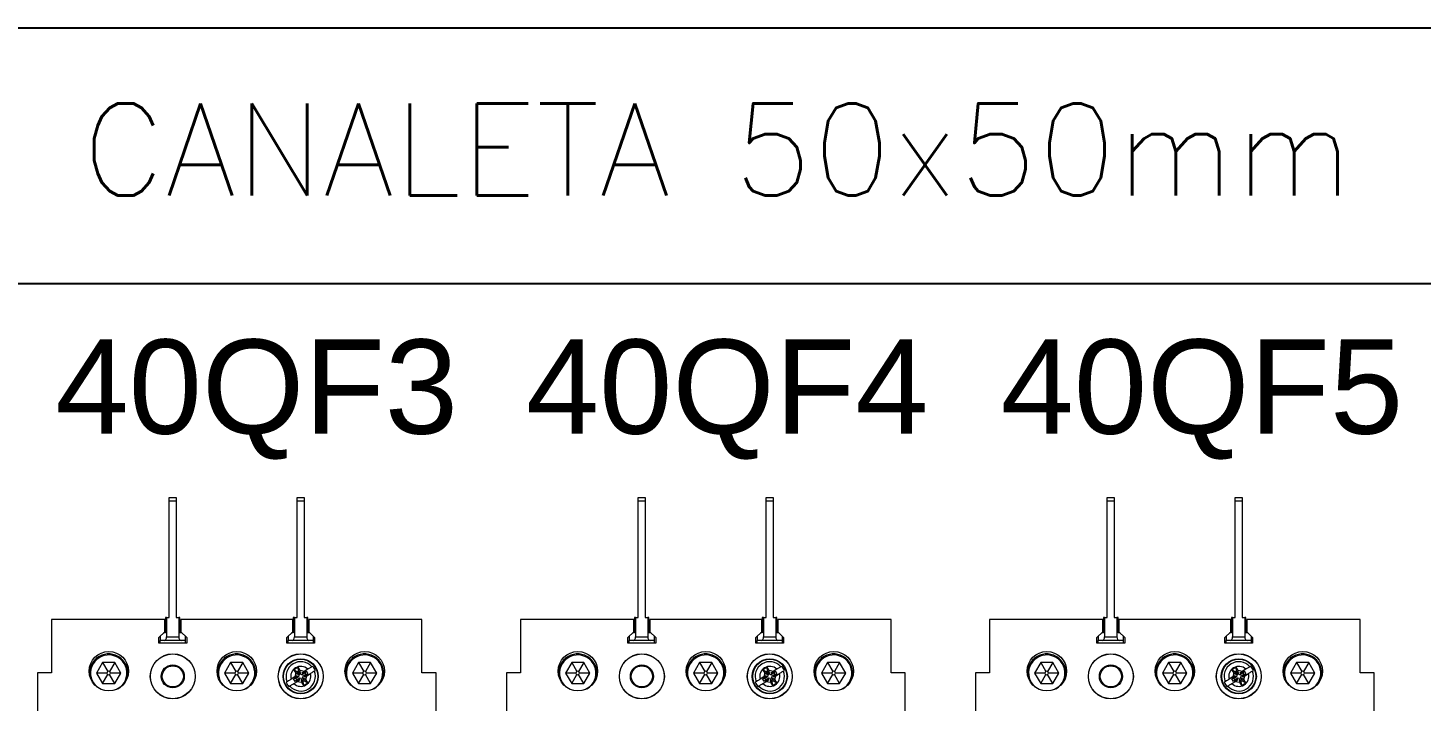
# Model space of a CAD drawing. Header units: millimetres. Extents: x 1004 to 59588, y 686 to 38112.
# Drawn here: x 44277.9 to 44550.2, y 37256.7 to 37388.4 of the extents above; entities that cross this region are included whole.
import ezdxf

# ---------------------------------------------------------------- set-up
doc = ezdxf.new("R2010")
doc.units = ezdxf.units.MM
doc.linetypes.add('HIDDEN', pattern=[9.525, 6.35, -3.175])
doc.layers.add('PDF11_Text', color=7, linetype='Continuous')
doc.layers.add('Txt.Des.', color=6, linetype='Continuous')
doc.styles.add('Fodra', font='romans.shx')
doc.styles.add('PDF Arial', font='arial.ttf')

msp = doc.modelspace()

# ---------------------------------------------------------------- linework, layer by layer
for p, q in [((44045.92, 37388.36), (44784.16, 37388.36)), ((44045.92, 37338.36), (44784.16, 37338.36))]:
    msp.add_line(p, q)
at = {"color": 7, "linetype": 'Continuous', "lineweight": 15}
for p, q in [((44305.54, 37296.54), (44306.89, 37296.54)), ((44305.54, 37295.79), (44305.54, 37296.54)), ((44306.89, 37295.79), (44305.54, 37295.79)), ((44305.54, 37273.04), (44305.54, 37295.79)), ((44306.89, 37296.54), (44306.89, 37295.79)), ((44306.89, 37295.79), (44306.89, 37273.04)), ((44330.54, 37296.54), (44331.89, 37296.54)), ((44330.54, 37295.79), (44330.54, 37296.54)), ((44331.89, 37295.79), (44330.54, 37295.79)), ((44330.54, 37273.04), (44330.54, 37295.79)), ((44331.89, 37296.54), (44331.89, 37295.79)), ((44331.89, 37295.79), (44331.89, 37273.04)), ((44397.19, 37296.54), (44398.54, 37296.54)), ((44397.19, 37295.79), (44397.19, 37296.54)), ((44398.54, 37295.79), (44397.19, 37295.79)), ((44397.19, 37273.04), (44397.19, 37295.79)), ((44398.54, 37296.54), (44398.54, 37295.79)), ((44398.54, 37295.79), (44398.54, 37273.04)), ((44422.19, 37296.54), (44423.54, 37296.54)), ((44422.19, 37295.79), (44422.19, 37296.54)), ((44423.54, 37295.79), (44422.19, 37295.79)), ((44422.19, 37273.04), (44422.19, 37295.79)), ((44423.54, 37296.54), (44423.54, 37295.79)), ((44423.54, 37295.79), (44423.54, 37273.04)), ((44488.85, 37296.54), (44490.2, 37296.54)), ((44488.85, 37295.79), (44488.85, 37296.54)), ((44490.2, 37295.79), (44488.85, 37295.79)), ((44488.85, 37273.04), (44488.85, 37295.79)), ((44490.2, 37296.54), (44490.2, 37295.79)), ((44490.2, 37295.79), (44490.2, 37273.04)), ((44513.85, 37296.54), (44515.2, 37296.54)), ((44513.85, 37295.79), (44513.85, 37296.54)), ((44515.2, 37295.79), (44513.85, 37295.79)), ((44513.85, 37273.04), (44513.85, 37295.79)), ((44515.2, 37296.54), (44515.2, 37295.79)), ((44515.2, 37295.79), (44515.2, 37273.04)), ((44304.79, 37273.04), (44304.79, 37270.04)), ((44305.01, 37273.04), (44304.79, 37273.04)), ((44305.01, 37273.04), (44305.01, 37269.29)), ((44305.01, 37273.04), (44305.54, 37273.04)), ((44306.89, 37273.04), (44307.41, 37273.04)), ((44307.41, 37273.04), (44307.41, 37269.29)), ((44307.64, 37273.04), (44307.41, 37273.04)), ((44307.64, 37270.04), (44307.64, 37273.04)), ((44329.79, 37273.04), (44329.79, 37270.04)), ((44330.01, 37273.04), (44329.79, 37273.04)), ((44330.01, 37273.04), (44330.01, 37269.29)), ((44330.01, 37273.04), (44330.54, 37273.04)), ((44331.89, 37273.04), (44332.41, 37273.04)), ((44332.41, 37273.04), (44332.41, 37269.29)), ((44332.64, 37273.04), (44332.41, 37273.04)), ((44332.64, 37270.04), (44332.64, 37273.04)), ((44396.44, 37273.04), (44396.44, 37270.04)), ((44396.67, 37273.04), (44396.44, 37273.04)), ((44396.67, 37273.04), (44396.67, 37269.29)), ((44396.67, 37273.04), (44397.19, 37273.04)), ((44398.54, 37273.04), (44399.07, 37273.04)), ((44399.07, 37273.04), (44399.07, 37269.29)), ((44399.29, 37273.04), (44399.07, 37273.04)), ((44399.29, 37270.04), (44399.29, 37273.04)), ((44421.44, 37273.04), (44421.44, 37270.04)), ((44421.67, 37273.04), (44421.44, 37273.04)), ((44421.67, 37273.04), (44421.67, 37269.29)), ((44421.67, 37273.04), (44422.19, 37273.04)), ((44423.54, 37273.04), (44424.07, 37273.04)), ((44424.07, 37273.04), (44424.07, 37269.29)), ((44424.29, 37273.04), (44424.07, 37273.04)), ((44424.29, 37270.04), (44424.29, 37273.04)), ((44488.1, 37273.04), (44488.1, 37270.04)), ((44488.32, 37273.04), (44488.1, 37273.04)), ((44488.32, 37273.04), (44488.32, 37269.29)), ((44488.32, 37273.04), (44488.85, 37273.04)), ((44490.2, 37273.04), (44490.72, 37273.04)), ((44490.72, 37273.04), (44490.72, 37269.29)), ((44490.95, 37273.04), (44490.72, 37273.04)), ((44490.95, 37270.04), (44490.95, 37273.04)), ((44513.1, 37273.04), (44513.1, 37270.04)), ((44513.32, 37273.04), (44513.1, 37273.04)), ((44513.32, 37273.04), (44513.32, 37269.29)), ((44513.32, 37273.04), (44513.85, 37273.04)), ((44515.2, 37273.04), (44515.72, 37273.04)), ((44515.72, 37273.04), (44515.72, 37269.29)), ((44515.95, 37273.04), (44515.72, 37273.04)), ((44515.95, 37270.04), (44515.95, 37273.04)), ((44282.55, 37272.64), (44282.55, 37262.24)), ((44304.68, 37272.64), (44282.55, 37272.64)), ((44303.53, 37269.12), (44304.68, 37270.27)), ((44304.68, 37270.27), (44304.68, 37272.64)), ((44307.8, 37272.64), (44307.8, 37270.27)), ((44329.68, 37272.64), (44307.8, 37272.64)), ((44307.8, 37270.27), (44308.95, 37269.12)), ((44328.53, 37269.12), (44329.68, 37270.27)), ((44329.68, 37270.27), (44329.68, 37272.64)), ((44332.8, 37272.64), (44332.8, 37270.27)), ((44354.93, 37272.64), (44332.8, 37272.64)), ((44332.8, 37270.27), (44333.95, 37269.12)), ((44354.93, 37262.24), (44354.93, 37272.64)), ((44374.2, 37272.64), (44374.2, 37262.24)), ((44396.34, 37272.64), (44374.2, 37272.64)), ((44395.19, 37269.12), (44396.34, 37270.27)), ((44396.34, 37270.27), (44396.34, 37272.64)), ((44399.45, 37272.64), (44399.45, 37270.27)), ((44421.34, 37272.64), (44399.45, 37272.64)), ((44399.45, 37270.27), (44400.6, 37269.12)), ((44420.19, 37269.12), (44421.34, 37270.27)), ((44421.34, 37270.27), (44421.34, 37272.64)), ((44424.45, 37272.64), (44424.45, 37270.27)), ((44446.59, 37272.64), (44424.45, 37272.64)), ((44424.45, 37270.27), (44425.6, 37269.12)), ((44446.59, 37262.24), (44446.59, 37272.64)), ((44465.86, 37272.64), (44465.86, 37262.24)), ((44487.99, 37272.64), (44465.86, 37272.64)), ((44486.84, 37269.12), (44487.99, 37270.27)), ((44487.99, 37270.27), (44487.99, 37272.64)), ((44491.11, 37272.64), (44491.11, 37270.27)), ((44512.99, 37272.64), (44491.11, 37272.64)), ((44491.11, 37270.27), (44492.26, 37269.12)), ((44511.84, 37269.12), (44512.99, 37270.27)), ((44512.99, 37270.27), (44512.99, 37272.64)), ((44516.11, 37272.64), (44516.11, 37270.27)), ((44538.24, 37272.64), (44516.11, 37272.64)), ((44516.11, 37270.27), (44517.26, 37269.12)), ((44538.24, 37262.24), (44538.24, 37272.64)), ((44303.53, 37268.04), (44303.53, 37269.12)), ((44308.95, 37268.04), (44303.53, 37268.04)), ((44303.79, 37269.37), (44303.79, 37268.54)), ((44304.58, 37268.54), (44303.79, 37268.54)), ((44303.79, 37268.04), (44303.79, 37268.54)), ((44304.79, 37270.04), (44304.45, 37270.04)), ((44307.85, 37268.54), (44304.58, 37268.54)), ((44305.01, 37269.29), (44307.41, 37269.29)), ((44308.03, 37270.04), (44307.64, 37270.04)), ((44308.64, 37268.54), (44307.85, 37268.54)), ((44308.64, 37269.43), (44308.64, 37268.54)), ((44308.64, 37268.54), (44308.64, 37268.04)), ((44308.95, 37269.12), (44308.95, 37268.04)), ((44328.53, 37268.04), (44328.53, 37269.12)), ((44333.95, 37268.04), (44328.53, 37268.04)), ((44328.79, 37269.37), (44328.79, 37268.54)), ((44329.58, 37268.54), (44328.79, 37268.54)), ((44328.79, 37268.04), (44328.79, 37268.54)), ((44329.79, 37270.04), (44329.45, 37270.04)), ((44332.85, 37268.54), (44329.58, 37268.54)), ((44330.01, 37269.29), (44332.41, 37269.29)), ((44333.03, 37270.04), (44332.64, 37270.04)), ((44333.64, 37268.54), (44332.85, 37268.54)), ((44333.64, 37269.43), (44333.64, 37268.54)), ((44333.64, 37268.54), (44333.64, 37268.04)), ((44333.95, 37269.12), (44333.95, 37268.04)), ((44395.19, 37268.04), (44395.19, 37269.12)), ((44400.6, 37268.04), (44395.19, 37268.04)), ((44395.44, 37269.37), (44395.44, 37268.54)), ((44396.24, 37268.54), (44395.44, 37268.54)), ((44395.44, 37268.04), (44395.44, 37268.54)), ((44396.44, 37270.04), (44396.11, 37270.04)), ((44399.5, 37268.54), (44396.24, 37268.54)), ((44396.67, 37269.29), (44399.07, 37269.29)), ((44399.68, 37270.04), (44399.29, 37270.04)), ((44400.29, 37268.54), (44399.5, 37268.54)), ((44400.29, 37269.43), (44400.29, 37268.54)), ((44400.29, 37268.54), (44400.29, 37268.04)), ((44400.6, 37269.12), (44400.6, 37268.04)), ((44420.19, 37268.04), (44420.19, 37269.12)), ((44425.6, 37268.04), (44420.19, 37268.04)), ((44420.44, 37269.37), (44420.44, 37268.54)), ((44421.24, 37268.54), (44420.44, 37268.54)), ((44420.44, 37268.04), (44420.44, 37268.54)), ((44421.44, 37270.04), (44421.11, 37270.04)), ((44424.5, 37268.54), (44421.24, 37268.54)), ((44421.67, 37269.29), (44424.07, 37269.29)), ((44424.68, 37270.04), (44424.29, 37270.04)), ((44425.29, 37268.54), (44424.5, 37268.54)), ((44425.29, 37269.43), (44425.29, 37268.54)), ((44425.29, 37268.54), (44425.29, 37268.04)), ((44425.6, 37269.12), (44425.6, 37268.04)), ((44486.84, 37268.04), (44486.84, 37269.12)), ((44492.26, 37268.04), (44486.84, 37268.04)), ((44487.1, 37269.37), (44487.1, 37268.54)), ((44487.89, 37268.54), (44487.1, 37268.54)), ((44487.1, 37268.04), (44487.1, 37268.54)), ((44488.1, 37270.04), (44487.76, 37270.04)), ((44491.16, 37268.54), (44487.89, 37268.54)), ((44488.32, 37269.29), (44490.72, 37269.29)), ((44491.34, 37270.04), (44490.95, 37270.04)), ((44491.95, 37268.54), (44491.16, 37268.54)), ((44491.95, 37269.43), (44491.95, 37268.54)), ((44491.95, 37268.54), (44491.95, 37268.04)), ((44492.26, 37269.12), (44492.26, 37268.04)), ((44511.84, 37268.04), (44511.84, 37269.12)), ((44517.26, 37268.04), (44511.84, 37268.04)), ((44512.1, 37269.37), (44512.1, 37268.54)), ((44512.89, 37268.54), (44512.1, 37268.54)), ((44512.1, 37268.04), (44512.1, 37268.54)), ((44513.1, 37270.04), (44512.76, 37270.04)), ((44516.16, 37268.54), (44512.89, 37268.54)), ((44513.32, 37269.29), (44515.72, 37269.29)), ((44516.34, 37270.04), (44515.95, 37270.04)), ((44516.95, 37268.54), (44516.16, 37268.54)), ((44516.95, 37269.43), (44516.95, 37268.54)), ((44516.95, 37268.54), (44516.95, 37268.04)), ((44517.26, 37269.12), (44517.26, 37268.04)), ((44282.55, 37262.24), (44279.8, 37262.24)), ((44279.8, 37262.24), (44279.8, 37215.45)), ((44292.53, 37264.24), (44291.35, 37262.19)), ((44291.35, 37262.19), (44292.53, 37260.14)), ((44293.36, 37262.19), (44291.35, 37262.19)), ((44294.9, 37264.24), (44292.53, 37264.24)), ((44292.53, 37264.24), (44293.54, 37262.5)), ((44294.9, 37264.24), (44293.89, 37262.5)), ((44296.08, 37262.19), (44294.06, 37262.19)), ((44296.08, 37262.19), (44294.9, 37264.24)), ((44294.9, 37260.14), (44296.08, 37262.19)), ((44317.53, 37264.24), (44316.35, 37262.19)), ((44316.35, 37262.19), (44317.53, 37260.14)), ((44318.36, 37262.19), (44316.35, 37262.19)), ((44319.9, 37264.24), (44317.53, 37264.24)), ((44317.53, 37264.24), (44318.54, 37262.5)), ((44319.9, 37264.24), (44318.89, 37262.5)), ((44321.08, 37262.19), (44319.06, 37262.19)), ((44321.08, 37262.19), (44319.9, 37264.24)), ((44319.9, 37260.14), (44321.08, 37262.19)), ((44330.73, 37263.35), (44329.88, 37262.83)), ((44330.56, 37262.39), (44329.88, 37262.83)), ((44329.88, 37262.83), (44330.26, 37262.19)), ((44330.26, 37262.19), (44330.08, 37261.43)), ((44330.92, 37261.79), (44330.26, 37262.19)), ((44330.81, 37262.54), (44330.56, 37262.39)), ((44330.56, 37262.39), (44330.92, 37261.79)), ((44330.81, 37262.54), (44330.73, 37263.35)), ((44331.12, 37262.71), (44330.73, 37263.35)), ((44331.17, 37261.95), (44330.81, 37262.54)), ((44331.88, 37262.52), (44331.12, 37262.71)), ((44331.17, 37261.95), (44331.12, 37262.71)), ((44331.44, 37262.26), (44331.88, 37262.52)), ((44331.44, 37262.26), (44331.68, 37262.2)), ((44332.08, 37262.23), (44331.49, 37261.87)), ((44331.49, 37261.87), (44331.68, 37262.2)), ((44331.68, 37262.2), (44332.3, 37262.57)), ((44332.6, 37262.96), (44331.88, 37262.52)), ((44332.64, 37262.02), (44332.02, 37261.64)), ((44332.08, 37262.23), (44332.3, 37262.57)), ((44332.23, 37261.98), (44332.08, 37262.23)), ((44332.23, 37261.98), (44332.64, 37262.02)), ((44332.3, 37262.57), (44332.64, 37262.02)), ((44332.4, 37261.67), (44333.12, 37262.11)), ((44342.53, 37264.24), (44341.35, 37262.19)), ((44341.35, 37262.19), (44342.53, 37260.14)), ((44343.36, 37262.19), (44341.35, 37262.19)), ((44344.9, 37264.24), (44342.53, 37264.24)), ((44342.53, 37264.24), (44343.54, 37262.5)), ((44344.9, 37264.24), (44343.89, 37262.5)), ((44346.08, 37262.19), (44344.06, 37262.19)), ((44346.08, 37262.19), (44344.9, 37264.24)), ((44344.9, 37260.14), (44346.08, 37262.19)), ((44357.68, 37262.24), (44354.93, 37262.24)), ((44357.68, 37215.45), (44357.68, 37262.24)), ((44374.2, 37262.24), (44371.45, 37262.24)), ((44371.45, 37262.24), (44371.45, 37215.45)), ((44384.19, 37264.24), (44383, 37262.19)), ((44383, 37262.19), (44384.19, 37260.14)), ((44385.02, 37262.19), (44383, 37262.19)), ((44386.55, 37264.24), (44384.19, 37264.24)), ((44384.19, 37264.24), (44385.19, 37262.5)), ((44386.55, 37264.24), (44385.54, 37262.5)), ((44387.74, 37262.19), (44385.72, 37262.19)), ((44387.74, 37262.19), (44386.55, 37264.24)), ((44386.55, 37260.14), (44387.74, 37262.19)), ((44409.19, 37264.24), (44408, 37262.19)), ((44408, 37262.19), (44409.19, 37260.14)), ((44410.02, 37262.19), (44408, 37262.19)), ((44411.55, 37264.24), (44409.19, 37264.24)), ((44409.19, 37264.24), (44410.19, 37262.5)), ((44411.55, 37264.24), (44410.54, 37262.5)), ((44412.74, 37262.19), (44410.72, 37262.19)), ((44412.74, 37262.19), (44411.55, 37264.24)), ((44411.55, 37260.14), (44412.74, 37262.19)), ((44422.39, 37263.35), (44421.53, 37262.83)), ((44422.21, 37262.39), (44421.53, 37262.83)), ((44421.53, 37262.83), (44421.92, 37262.19)), ((44421.92, 37262.19), (44421.73, 37261.43)), ((44422.57, 37261.79), (44421.92, 37262.19)), ((44422.46, 37262.54), (44422.21, 37262.39)), ((44422.21, 37262.39), (44422.57, 37261.79)), ((44422.46, 37262.54), (44422.39, 37263.35)), ((44422.77, 37262.71), (44422.39, 37263.35)), ((44422.82, 37261.95), (44422.46, 37262.54)), ((44423.54, 37262.52), (44422.77, 37262.71)), ((44422.82, 37261.95), (44422.77, 37262.71)), ((44423.1, 37262.26), (44423.54, 37262.52)), ((44423.1, 37262.26), (44423.34, 37262.2)), ((44423.74, 37262.23), (44423.14, 37261.87)), ((44423.14, 37261.87), (44423.34, 37262.2)), ((44423.34, 37262.2), (44423.95, 37262.57)), ((44424.26, 37262.96), (44423.54, 37262.52)), ((44424.29, 37262.02), (44423.68, 37261.64)), ((44423.74, 37262.23), (44423.95, 37262.57)), ((44423.89, 37261.98), (44423.74, 37262.23)), ((44423.89, 37261.98), (44424.29, 37262.02)), ((44423.95, 37262.57), (44424.29, 37262.02)), ((44424.06, 37261.67), (44424.78, 37262.11)), ((44434.19, 37264.24), (44433, 37262.19)), ((44433, 37262.19), (44434.19, 37260.14)), ((44435.02, 37262.19), (44433, 37262.19)), ((44436.55, 37264.24), (44434.19, 37264.24)), ((44434.19, 37264.24), (44435.19, 37262.5)), ((44436.55, 37264.24), (44435.54, 37262.5)), ((44437.74, 37262.19), (44435.72, 37262.19)), ((44437.74, 37262.19), (44436.55, 37264.24)), ((44436.55, 37260.14), (44437.74, 37262.19)), ((44449.34, 37262.24), (44446.59, 37262.24)), ((44449.34, 37215.45), (44449.34, 37262.24)), ((44465.86, 37262.24), (44463.11, 37262.24)), ((44463.11, 37262.24), (44463.11, 37215.45)), ((44475.84, 37264.24), (44474.66, 37262.19)), ((44474.66, 37262.19), (44475.84, 37260.14)), ((44476.67, 37262.19), (44474.66, 37262.19)), ((44478.21, 37264.24), (44475.84, 37264.24)), ((44475.84, 37264.24), (44476.85, 37262.5)), ((44478.21, 37264.24), (44477.2, 37262.5)), ((44479.39, 37262.19), (44477.37, 37262.19)), ((44479.39, 37262.19), (44478.21, 37264.24)), ((44478.21, 37260.14), (44479.39, 37262.19)), ((44500.84, 37264.24), (44499.66, 37262.19)), ((44499.66, 37262.19), (44500.84, 37260.14)), ((44501.67, 37262.19), (44499.66, 37262.19)), ((44503.21, 37264.24), (44500.84, 37264.24)), ((44500.84, 37264.24), (44501.85, 37262.5)), ((44503.21, 37264.24), (44502.2, 37262.5)), ((44504.39, 37262.19), (44502.37, 37262.19)), ((44504.39, 37262.19), (44503.21, 37264.24)), ((44503.21, 37260.14), (44504.39, 37262.19)), ((44514.04, 37263.35), (44513.19, 37262.83)), ((44513.87, 37262.39), (44513.19, 37262.83)), ((44513.19, 37262.83), (44513.58, 37262.19)), ((44513.58, 37262.19), (44513.39, 37261.43)), ((44514.23, 37261.79), (44513.58, 37262.19)), ((44514.12, 37262.54), (44513.87, 37262.39)), ((44513.87, 37262.39), (44514.23, 37261.79)), ((44514.12, 37262.54), (44514.04, 37263.35)), ((44514.43, 37262.71), (44514.04, 37263.35)), ((44514.48, 37261.95), (44514.12, 37262.54)), ((44515.19, 37262.52), (44514.43, 37262.71)), ((44514.48, 37261.95), (44514.43, 37262.71)), ((44514.75, 37262.26), (44515.19, 37262.52)), ((44514.75, 37262.26), (44515, 37262.2)), ((44515.39, 37262.23), (44514.8, 37261.87)), ((44514.8, 37261.87), (44515, 37262.2)), ((44515, 37262.2), (44515.61, 37262.57)), ((44515.91, 37262.96), (44515.19, 37262.52)), ((44515.95, 37262.02), (44515.33, 37261.64)), ((44515.39, 37262.23), (44515.61, 37262.57)), ((44515.54, 37261.98), (44515.39, 37262.23)), ((44515.54, 37261.98), (44515.95, 37262.02)), ((44515.61, 37262.57), (44515.95, 37262.02)), ((44515.71, 37261.67), (44516.43, 37262.11)), ((44525.84, 37264.24), (44524.66, 37262.19)), ((44524.66, 37262.19), (44525.84, 37260.14)), ((44526.67, 37262.19), (44524.66, 37262.19)), ((44528.21, 37264.24), (44525.84, 37264.24)), ((44525.84, 37264.24), (44526.85, 37262.5)), ((44528.21, 37264.24), (44527.2, 37262.5)), ((44529.39, 37262.19), (44527.37, 37262.19)), ((44529.39, 37262.19), (44528.21, 37264.24)), ((44528.21, 37260.14), (44529.39, 37262.19)), ((44540.99, 37262.24), (44538.24, 37262.24)), ((44540.99, 37215.45), (44540.99, 37262.24)), ((44292.53, 37260.14), (44293.54, 37261.89)), ((44292.53, 37260.14), (44294.9, 37260.14)), ((44294.9, 37260.14), (44293.89, 37261.89)), ((44317.53, 37260.14), (44318.54, 37261.89)), ((44317.53, 37260.14), (44319.9, 37260.14)), ((44319.9, 37260.14), (44318.89, 37261.89)), ((44330.08, 37261.43), (44329.36, 37260.99)), ((44329.85, 37261.08), (44330.46, 37261.45)), ((44330.25, 37261.12), (44329.85, 37261.08)), ((44330.18, 37260.52), (44329.85, 37261.08)), ((44329.88, 37260.13), (44330.6, 37260.57)), ((44330.08, 37261.43), (44330.52, 37261.69)), ((44330.8, 37260.9), (44330.18, 37260.52)), ((44330.4, 37260.86), (44330.18, 37260.52)), ((44330.84, 37261.48), (44330.25, 37261.12)), ((44330.25, 37261.12), (44330.4, 37260.86)), ((44330.4, 37260.86), (44330.99, 37261.22)), ((44330.46, 37261.45), (44330.52, 37261.69)), ((44330.84, 37261.48), (44330.46, 37261.45)), ((44331.04, 37260.84), (44330.6, 37260.57)), ((44330.6, 37260.57), (44331.36, 37260.39)), ((44330.99, 37261.22), (44330.8, 37260.9)), ((44331.04, 37260.84), (44330.8, 37260.9)), ((44330.84, 37261.48), (44330.92, 37261.79)), ((44331.31, 37261.15), (44330.99, 37261.22)), ((44331.17, 37261.95), (44331.49, 37261.87)), ((44331.31, 37261.15), (44331.36, 37260.39)), ((44331.31, 37261.15), (44331.67, 37260.56)), ((44331.36, 37260.39), (44331.75, 37259.75)), ((44331.64, 37261.62), (44331.56, 37261.3)), ((44331.56, 37261.3), (44332.22, 37260.91)), ((44331.92, 37260.71), (44331.56, 37261.3)), ((44331.64, 37261.62), (44332.23, 37261.98)), ((44331.64, 37261.62), (44332.02, 37261.64)), ((44331.67, 37260.56), (44331.92, 37260.71)), ((44331.67, 37260.56), (44331.75, 37259.75)), ((44331.75, 37259.75), (44332.6, 37260.27)), ((44331.92, 37260.71), (44332.6, 37260.27)), ((44332.4, 37261.67), (44331.96, 37261.4)), ((44332.02, 37261.64), (44331.96, 37261.4)), ((44332.22, 37260.91), (44332.4, 37261.67)), ((44332.6, 37260.27), (44332.22, 37260.91)), ((44342.53, 37260.14), (44343.54, 37261.89)), ((44342.53, 37260.14), (44344.9, 37260.14)), ((44344.9, 37260.14), (44343.89, 37261.89)), ((44384.19, 37260.14), (44385.19, 37261.89)), ((44384.19, 37260.14), (44386.55, 37260.14)), ((44386.55, 37260.14), (44385.54, 37261.89)), ((44409.19, 37260.14), (44410.19, 37261.89)), ((44409.19, 37260.14), (44411.55, 37260.14)), ((44411.55, 37260.14), (44410.54, 37261.89)), ((44421.73, 37261.43), (44421.01, 37260.99)), ((44421.5, 37261.08), (44422.11, 37261.45)), ((44421.9, 37261.12), (44421.5, 37261.08)), ((44421.84, 37260.52), (44421.5, 37261.08)), ((44421.53, 37260.13), (44422.25, 37260.57)), ((44421.73, 37261.43), (44422.17, 37261.69)), ((44422.45, 37260.9), (44421.84, 37260.52)), ((44422.06, 37260.86), (44421.84, 37260.52)), ((44422.5, 37261.48), (44421.9, 37261.12)), ((44421.9, 37261.12), (44422.06, 37260.86)), ((44422.06, 37260.86), (44422.65, 37261.22)), ((44422.11, 37261.45), (44422.17, 37261.69)), ((44422.5, 37261.48), (44422.11, 37261.45)), ((44422.69, 37260.84), (44422.25, 37260.57)), ((44422.25, 37260.57), (44423.02, 37260.39)), ((44422.65, 37261.22), (44422.45, 37260.9)), ((44422.69, 37260.84), (44422.45, 37260.9)), ((44422.5, 37261.48), (44422.57, 37261.79)), ((44422.97, 37261.15), (44422.65, 37261.22)), ((44422.82, 37261.95), (44423.14, 37261.87)), ((44422.97, 37261.15), (44423.02, 37260.39)), ((44422.97, 37261.15), (44423.33, 37260.56)), ((44423.02, 37260.39), (44423.4, 37259.75)), ((44423.3, 37261.62), (44423.22, 37261.3)), ((44423.22, 37261.3), (44423.87, 37260.91)), ((44423.58, 37260.71), (44423.22, 37261.3)), ((44423.3, 37261.62), (44423.89, 37261.98)), ((44423.3, 37261.62), (44423.68, 37261.64)), ((44423.33, 37260.56), (44423.58, 37260.71)), ((44423.33, 37260.56), (44423.4, 37259.75)), ((44423.4, 37259.75), (44424.26, 37260.27)), ((44423.58, 37260.71), (44424.26, 37260.27)), ((44424.06, 37261.67), (44423.62, 37261.4)), ((44423.68, 37261.64), (44423.62, 37261.4)), ((44423.87, 37260.91), (44424.06, 37261.67)), ((44424.26, 37260.27), (44423.87, 37260.91)), ((44434.19, 37260.14), (44435.19, 37261.89)), ((44434.19, 37260.14), (44436.55, 37260.14)), ((44436.55, 37260.14), (44435.54, 37261.89)), ((44475.84, 37260.14), (44476.85, 37261.89)), ((44475.84, 37260.14), (44478.21, 37260.14)), ((44478.21, 37260.14), (44477.2, 37261.89)), ((44500.84, 37260.14), (44501.85, 37261.89)), ((44500.84, 37260.14), (44503.21, 37260.14)), ((44503.21, 37260.14), (44502.2, 37261.89)), ((44513.39, 37261.43), (44512.67, 37260.99)), ((44513.16, 37261.08), (44513.77, 37261.45)), ((44513.56, 37261.12), (44513.16, 37261.08)), ((44513.49, 37260.52), (44513.16, 37261.08)), ((44513.19, 37260.13), (44513.91, 37260.57)), ((44513.39, 37261.43), (44513.83, 37261.69)), ((44514.11, 37260.9), (44513.49, 37260.52)), ((44513.71, 37260.86), (44513.49, 37260.52)), ((44514.15, 37261.48), (44513.56, 37261.12)), ((44513.56, 37261.12), (44513.71, 37260.86)), ((44513.71, 37260.86), (44514.3, 37261.22)), ((44513.77, 37261.45), (44513.83, 37261.69)), ((44514.15, 37261.48), (44513.77, 37261.45)), ((44514.35, 37260.84), (44513.91, 37260.57)), ((44513.91, 37260.57), (44514.67, 37260.39)), ((44514.3, 37261.22), (44514.11, 37260.9)), ((44514.35, 37260.84), (44514.11, 37260.9)), ((44514.15, 37261.48), (44514.23, 37261.79)), ((44514.62, 37261.15), (44514.3, 37261.22)), ((44514.48, 37261.95), (44514.8, 37261.87)), ((44514.62, 37261.15), (44514.67, 37260.39)), ((44514.62, 37261.15), (44514.98, 37260.56)), ((44514.67, 37260.39), (44515.06, 37259.75)), ((44514.95, 37261.62), (44514.87, 37261.3)), ((44514.87, 37261.3), (44515.53, 37260.91)), ((44515.23, 37260.71), (44514.87, 37261.3)), ((44514.95, 37261.62), (44515.54, 37261.98)), ((44514.95, 37261.62), (44515.33, 37261.64)), ((44514.98, 37260.56), (44515.23, 37260.71)), ((44514.98, 37260.56), (44515.06, 37259.75)), ((44515.06, 37259.75), (44515.91, 37260.27)), ((44515.23, 37260.71), (44515.91, 37260.27)), ((44515.71, 37261.67), (44515.27, 37261.4)), ((44515.33, 37261.64), (44515.27, 37261.4)), ((44515.53, 37260.91), (44515.71, 37261.67)), ((44515.91, 37260.27), (44515.53, 37260.91)), ((44525.84, 37260.14), (44526.85, 37261.89)), ((44525.84, 37260.14), (44528.21, 37260.14)), ((44528.21, 37260.14), (44527.2, 37261.89))]:
    msp.add_line(p, q, dxfattribs=at)
for centre, radius in [((44293.74, 37262.55), 3.85), ((44306.24, 37261.55), 4.4), ((44306.24, 37261.55), 4.38), ((44318.74, 37262.55), 3.85), ((44331.24, 37261.55), 4.4), ((44331.24, 37261.55), 4.38), ((44331.24, 37261.55), 3.43), ((44331.24, 37261.55), 3.34), ((44343.74, 37262.55), 3.85), ((44385.4, 37262.55), 3.85), ((44397.9, 37261.55), 4.4), ((44397.9, 37261.55), 4.38), ((44410.4, 37262.55), 3.85), ((44422.9, 37261.55), 4.4), ((44422.9, 37261.55), 4.38), ((44422.9, 37261.55), 3.43), ((44422.9, 37261.55), 3.34), ((44435.4, 37262.55), 3.85), ((44477.05, 37262.55), 3.85), ((44489.55, 37261.55), 4.4), ((44489.55, 37261.55), 4.38), ((44502.05, 37262.55), 3.85), ((44514.55, 37261.55), 4.4), ((44514.55, 37261.55), 4.38), ((44514.55, 37261.55), 3.43), ((44514.55, 37261.55), 3.34), ((44527.05, 37262.55), 3.85), ((44306.24, 37261.55), 2.25), ((44306.24, 37261.55), 2.06), ((44397.9, 37261.55), 2.25), ((44397.9, 37261.55), 2.06), ((44489.55, 37261.55), 2.25), ((44489.55, 37261.55), 2.06)]:
    msp.add_circle(centre, radius, dxfattribs=at)
for centre, radius, start, end in [((44293.71, 37262.19), 3.75, 342.5295, 188.9596), ((44318.71, 37262.19), 3.75, 342.5295, 188.9596), ((44343.71, 37262.19), 3.75, 342.5295, 188.9596), ((44385.37, 37262.19), 3.75, 342.5295, 188.9596), ((44410.37, 37262.19), 3.75, 342.5295, 188.9596), ((44435.37, 37262.19), 3.75, 342.5295, 188.9596), ((44477.02, 37262.19), 3.75, 342.5295, 188.9596), ((44502.02, 37262.19), 3.75, 342.5295, 188.9596), ((44527.02, 37262.19), 3.75, 342.5295, 188.9596), ((44293.71, 37262.19), 0.35, 120, 180), ((44293.71, 37262.19), 0.35, 180, 240), ((44293.71, 37262.19), 0.35, 60, 120), ((44293.71, 37262.19), 0.35, 0, 60), ((44293.71, 37262.19), 0.35, 300, 0), ((44318.71, 37262.19), 0.35, 120, 180), ((44318.71, 37262.19), 0.35, 180, 240), ((44318.71, 37262.19), 0.35, 60, 120), ((44318.71, 37262.19), 0.35, 0, 60), ((44318.71, 37262.19), 0.35, 300, 0), ((44331.24, 37261.55), 2.87, 41.3407, 201.2768), ((44331.24, 37261.55), 2.87, 221.3407, 21.2768), ((44331.24, 37261.55), 1.96, 46.0575, 196.5599), ((44331.24, 37261.55), 1.96, 226.0575, 16.5599), ((44331.24, 37261.55), 3.07, 21.9274, 40.6901), ((44343.71, 37262.19), 0.35, 120, 180), ((44343.71, 37262.19), 0.35, 180, 240), ((44343.71, 37262.19), 0.35, 60, 120), ((44343.71, 37262.19), 0.35, 0, 60), ((44343.71, 37262.19), 0.35, 300, 0), ((44385.37, 37262.19), 0.35, 120, 180), ((44385.37, 37262.19), 0.35, 180, 240), ((44385.37, 37262.19), 0.35, 60, 120), ((44385.37, 37262.19), 0.35, 0, 60), ((44385.37, 37262.19), 0.35, 300, 0), ((44410.37, 37262.19), 0.35, 120, 180), ((44410.37, 37262.19), 0.35, 180, 240), ((44410.37, 37262.19), 0.35, 60, 120), ((44410.37, 37262.19), 0.35, 0, 60), ((44410.37, 37262.19), 0.35, 300, 0), ((44422.9, 37261.55), 2.87, 41.3407, 201.2768), ((44422.9, 37261.55), 2.87, 221.3407, 21.2768), ((44422.9, 37261.55), 1.96, 46.0575, 196.5599), ((44422.9, 37261.55), 1.96, 226.0575, 16.5599), ((44422.9, 37261.55), 3.07, 21.9274, 40.6901), ((44435.37, 37262.19), 0.35, 120, 180), ((44435.37, 37262.19), 0.35, 180, 240), ((44435.37, 37262.19), 0.35, 60, 120), ((44435.37, 37262.19), 0.35, 0, 60), ((44435.37, 37262.19), 0.35, 300, 0), ((44477.02, 37262.19), 0.35, 120, 180), ((44477.02, 37262.19), 0.35, 180, 240), ((44477.02, 37262.19), 0.35, 60, 120), ((44477.02, 37262.19), 0.35, 0, 60), ((44477.02, 37262.19), 0.35, 300, 0), ((44502.02, 37262.19), 0.35, 120, 180), ((44502.02, 37262.19), 0.35, 180, 240), ((44502.02, 37262.19), 0.35, 60, 120), ((44502.02, 37262.19), 0.35, 0, 60), ((44502.02, 37262.19), 0.35, 300, 0), ((44514.55, 37261.55), 2.87, 41.3407, 201.2768), ((44514.55, 37261.55), 2.87, 221.3407, 21.2768), ((44514.55, 37261.55), 1.96, 46.0575, 196.5599), ((44514.55, 37261.55), 1.96, 226.0575, 16.5599), ((44514.55, 37261.55), 3.07, 21.9274, 40.6901), ((44527.02, 37262.19), 0.35, 120, 180), ((44527.02, 37262.19), 0.35, 180, 240), ((44527.02, 37262.19), 0.35, 60, 120), ((44527.02, 37262.19), 0.35, 0, 60), ((44527.02, 37262.19), 0.35, 300, 0), ((44293.71, 37262.19), 0.35, 240, 300), ((44318.71, 37262.19), 0.35, 240, 300), ((44331.24, 37261.55), 3.07, 201.9274, 220.6901), ((44343.71, 37262.19), 0.35, 240, 300), ((44385.37, 37262.19), 0.35, 240, 300), ((44410.37, 37262.19), 0.35, 240, 300), ((44422.9, 37261.55), 3.07, 201.9274, 220.6901), ((44435.37, 37262.19), 0.35, 240, 300), ((44477.02, 37262.19), 0.35, 240, 300), ((44502.02, 37262.19), 0.35, 240, 300), ((44514.55, 37261.55), 3.07, 201.9274, 220.6901), ((44527.02, 37262.19), 0.35, 240, 300)]:
    msp.add_arc(centre, radius, start, end, dxfattribs=at)
at = {"color": 8, "linetype": 'Continuous', "lineweight": 15}
for centre in [(44293.71, 37262.19), (44318.71, 37262.19), (44343.71, 37262.19), (44385.37, 37262.19), (44410.37, 37262.19), (44435.37, 37262.19), (44477.02, 37262.19), (44502.02, 37262.19), (44527.02, 37262.19)]:
    msp.add_arc(centre, 3.55, 300.4279, 231.0611, dxfattribs=at)
at = {"color": 7, "linetype": 'Continuous', "lineweight": 15}
for centre, start_param, end_param in [((44304.58, 37269.29), 3.141593, 4.712389), ((44307.85, 37269.29), 1.570796, 3.141593), ((44329.58, 37269.29), 3.141593, 4.712389), ((44332.85, 37269.29), 1.570796, 3.141593), ((44396.24, 37269.29), 3.141593, 4.712389), ((44399.5, 37269.29), 1.570796, 3.141593), ((44421.24, 37269.29), 3.141593, 4.712389), ((44424.5, 37269.29), 1.570796, 3.141593), ((44487.89, 37269.29), 3.141593, 4.712389), ((44491.16, 37269.29), 1.570796, 3.141593), ((44512.89, 37269.29), 3.141593, 4.712389), ((44516.16, 37269.29), 1.570796, 3.141593)]:
    msp.add_ellipse(centre, major_axis=(0, 0.75), ratio=0.57735, start_param=start_param, end_param=end_param, dxfattribs=at)
for points, knots in [([(44333.4, 37263.44), (44333.39, 37263.44), (44333.34, 37263.41), (44333.2, 37263.32), (44332.95, 37263.17), (44332.74, 37263.04), (44332.62, 37262.97), (44332.6, 37262.96)], [0, 0, 0, 0, 0.0604932, 0.3497792, 0.6419729, 0.9393717, 1, 1, 1, 1]), ([(44333.12, 37262.11), (44333.19, 37262.15), (44333.37, 37262.26), (44333.62, 37262.41), (44333.81, 37262.53), (44333.89, 37262.57), (44333.91, 37262.59)], [0, 0, 0, 0, 0.217543, 0.528612, 0.82963, 1, 1, 1, 1]), ([(44333.57, 37263.55), (44333.52, 37263.52), (44333.46, 37263.48), (44333.4, 37263.45), (44333.4, 37263.44)], [0, 0, 0, 0, 0.8893708, 1, 1, 1, 1]), ([(44333.91, 37262.59), (44333.92, 37262.59), (44333.98, 37262.63), (44334.04, 37262.66), (44334.09, 37262.69)], [0, 0, 0, 0, 0.110629, 1, 1, 1, 1]), ([(44425.05, 37263.44), (44425.04, 37263.44), (44424.99, 37263.41), (44424.85, 37263.32), (44424.61, 37263.17), (44424.4, 37263.04), (44424.28, 37262.97), (44424.26, 37262.96)], [0, 0, 0, 0, 0.0604932, 0.3497792, 0.6419729, 0.9393717, 1, 1, 1, 1]), ([(44424.78, 37262.11), (44424.85, 37262.15), (44425.02, 37262.26), (44425.28, 37262.41), (44425.47, 37262.53), (44425.54, 37262.57), (44425.57, 37262.59)], [0, 0, 0, 0, 0.217543, 0.528612, 0.82963, 1, 1, 1, 1]), ([(44425.22, 37263.55), (44425.17, 37263.52), (44425.11, 37263.48), (44425.06, 37263.45), (44425.05, 37263.44)], [0, 0, 0, 0, 0.8893708, 1, 1, 1, 1]), ([(44425.57, 37262.59), (44425.58, 37262.59), (44425.63, 37262.63), (44425.69, 37262.66), (44425.74, 37262.69)], [0, 0, 0, 0, 0.110629, 1, 1, 1, 1]), ([(44516.71, 37263.44), (44516.7, 37263.44), (44516.65, 37263.41), (44516.51, 37263.32), (44516.26, 37263.17), (44516.05, 37263.04), (44515.93, 37262.97), (44515.91, 37262.96)], [0, 0, 0, 0, 0.0604932, 0.3497792, 0.6419729, 0.9393717, 1, 1, 1, 1]), ([(44516.43, 37262.11), (44516.51, 37262.15), (44516.68, 37262.26), (44516.93, 37262.41), (44517.12, 37262.53), (44517.2, 37262.57), (44517.23, 37262.59)], [0, 0, 0, 0, 0.217543, 0.528612, 0.82963, 1, 1, 1, 1]), ([(44516.88, 37263.55), (44516.83, 37263.52), (44516.77, 37263.48), (44516.71, 37263.45), (44516.71, 37263.44)], [0, 0, 0, 0, 0.8893708, 1, 1, 1, 1]), ([(44517.23, 37262.59), (44517.23, 37262.59), (44517.29, 37262.63), (44517.35, 37262.66), (44517.4, 37262.69)], [0, 0, 0, 0, 0.110629, 1, 1, 1, 1]), ([(44328.57, 37260.51), (44328.56, 37260.5), (44328.5, 37260.47), (44328.45, 37260.43), (44328.39, 37260.4)], [0, 0, 0, 0, 0.1106292, 1, 1, 1, 1]), ([(44329.36, 37260.99), (44329.32, 37260.97), (44329.18, 37260.88), (44328.98, 37260.76), (44328.76, 37260.63), (44328.64, 37260.55), (44328.58, 37260.51), (44328.57, 37260.51)], [0, 0, 0, 0, 0.114112, 0.42888, 0.617845, 0.909493, 1, 1, 1, 1]), ([(44328.91, 37259.55), (44328.97, 37259.58), (44329.02, 37259.61), (44329.08, 37259.65), (44329.09, 37259.65)], [0, 0, 0, 0, 0.889371, 1, 1, 1, 1]), ([(44329.09, 37259.65), (44329.12, 37259.67), (44329.18, 37259.71), (44329.35, 37259.81), (44329.57, 37259.94), (44329.77, 37260.07), (44329.87, 37260.13), (44329.88, 37260.13)], [0, 0, 0, 0, 0.221054, 0.38281, 0.683142, 0.983236, 1, 1, 1, 1]), ([(44420.22, 37260.51), (44420.21, 37260.5), (44420.16, 37260.47), (44420.1, 37260.43), (44420.05, 37260.4)], [0, 0, 0, 0, 0.1106292, 1, 1, 1, 1]), ([(44421.01, 37260.99), (44420.98, 37260.97), (44420.84, 37260.88), (44420.64, 37260.76), (44420.42, 37260.63), (44420.29, 37260.55), (44420.23, 37260.51), (44420.22, 37260.51)], [0, 0, 0, 0, 0.114112, 0.42888, 0.617845, 0.909493, 1, 1, 1, 1]), ([(44420.57, 37259.55), (44420.62, 37259.58), (44420.68, 37259.61), (44420.73, 37259.65), (44420.74, 37259.65)], [0, 0, 0, 0, 0.889371, 1, 1, 1, 1]), ([(44420.74, 37259.65), (44420.78, 37259.67), (44420.84, 37259.71), (44421, 37259.81), (44421.22, 37259.94), (44421.42, 37260.07), (44421.53, 37260.13), (44421.53, 37260.13)], [0, 0, 0, 0, 0.221054, 0.38281, 0.683142, 0.983236, 1, 1, 1, 1]), ([(44511.88, 37260.51), (44511.87, 37260.5), (44511.81, 37260.47), (44511.76, 37260.43), (44511.71, 37260.4)], [0, 0, 0, 0, 0.1106292, 1, 1, 1, 1]), ([(44512.67, 37260.99), (44512.63, 37260.97), (44512.49, 37260.88), (44512.29, 37260.76), (44512.07, 37260.63), (44511.95, 37260.55), (44511.89, 37260.51), (44511.88, 37260.51)], [0, 0, 0, 0, 0.114112, 0.42888, 0.617845, 0.909493, 1, 1, 1, 1]), ([(44512.23, 37259.55), (44512.28, 37259.58), (44512.33, 37259.61), (44512.39, 37259.65), (44512.4, 37259.65)], [0, 0, 0, 0, 0.889371, 1, 1, 1, 1]), ([(44512.4, 37259.65), (44512.43, 37259.67), (44512.49, 37259.71), (44512.66, 37259.81), (44512.88, 37259.94), (44513.08, 37260.07), (44513.18, 37260.13), (44513.19, 37260.13)], [0, 0, 0, 0, 0.221054, 0.38281, 0.683142, 0.983236, 1, 1, 1, 1])]:
    msp.add_open_spline(points, degree=3, knots=knots, dxfattribs=at)

# ---------------------------------------------------------------- texts
at = {"layer": 'PDF11_Text', "char_height": 18.422, "attachment_point": 7, "style": 'PDF Arial'}
for s, insert in [('40QF3', (44283.31, 37303.94)), ('40QF4', (44375.24, 37303.94)), ('40QF5', (44468.01, 37303.94))]:
    msp.add_mtext(s, dxfattribs=dict(at, insert=insert))
at = {"layer": 'Txt.Des.', "linetype": 'HIDDEN', "insert": (44412.73, 37364.58), "char_height": 18, "attachment_point": 5, "style": 'Fodra'}
msp.add_mtext_dynamic_manual_height_columns('CANALETA 50x50mm', width=633.5, gutter_width=10, heights=[0], dxfattribs=at)

doc.saveas('drawing.dxf')
